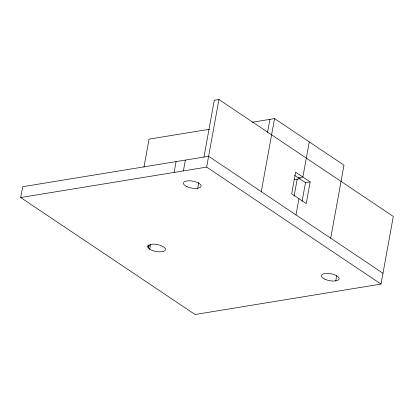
<?xml version="1.0" encoding="UTF-8"?>
<svg xmlns="http://www.w3.org/2000/svg" width="414" height="414" viewBox="0 0 414 414"><rect width="100%" height="100%" fill="white"/><g stroke="black" fill="none" stroke-linecap="round" stroke-linejoin="round"><path stroke-width="0.62" d="M203.962 157.046L214.286 100.255L218.934 99.495L393.3 216.47L381.015 284.082L195.066 314.505L20.7 197.53L22.666 186.714L208.615 156.285L382.981 273.261M143.963 167.08L149.04 139.14L209.474 129.251M147.912 246.252C152 242.319 159.162 244.555 163.665 246.889A8.973 3.535 10.3 0 1 162.143 251.686A8.973 3.535 10.3 0 1 149.723 249.171L147.933 247.194L148.14 244.979M147.933 247.194L148.279 245.285M148.548 248.188L149.128 245.005M149.723 249.171L150.644 244.084M174.108 172.426L176.074 161.61M183.402 170.904L185.368 160.089M197.721 188.266L198.761 182.543M381.015 284.082L206.648 167.101L218.934 99.495M267.527 132.47L269.907 119.367M261.286 191.62L274.554 118.606L252.095 122.28M294.09 196.184L297.19 179.148M296 214.913L298.949 198.684M309.268 141.893L302.882 177.047L298.23 177.808M302.142 201.137L305.496 182.683L294.597 175.37M310.148 181.922L306.215 203.559L291.684 193.809L295.617 172.177L310.148 181.922L305.496 182.683M330.714 238.2L343.982 165.181L274.554 118.606M335.759 280.873L336.685 275.786M20.7 197.53L206.648 167.101M294.002 179.666L300.357 178.625M324.985 279.269A8.973 3.535 10.3 0 0 339.092 278.995A8.973 3.535 10.3 0 0 326.853 273.39A8.973 3.535 10.3 0 0 324.985 279.269M186.947 186.662A8.973 3.535 10.3 0 0 201.054 186.388A8.973 3.535 10.3 0 0 188.81 180.789A8.973 3.535 10.3 0 0 186.947 186.662"/></g></svg>
